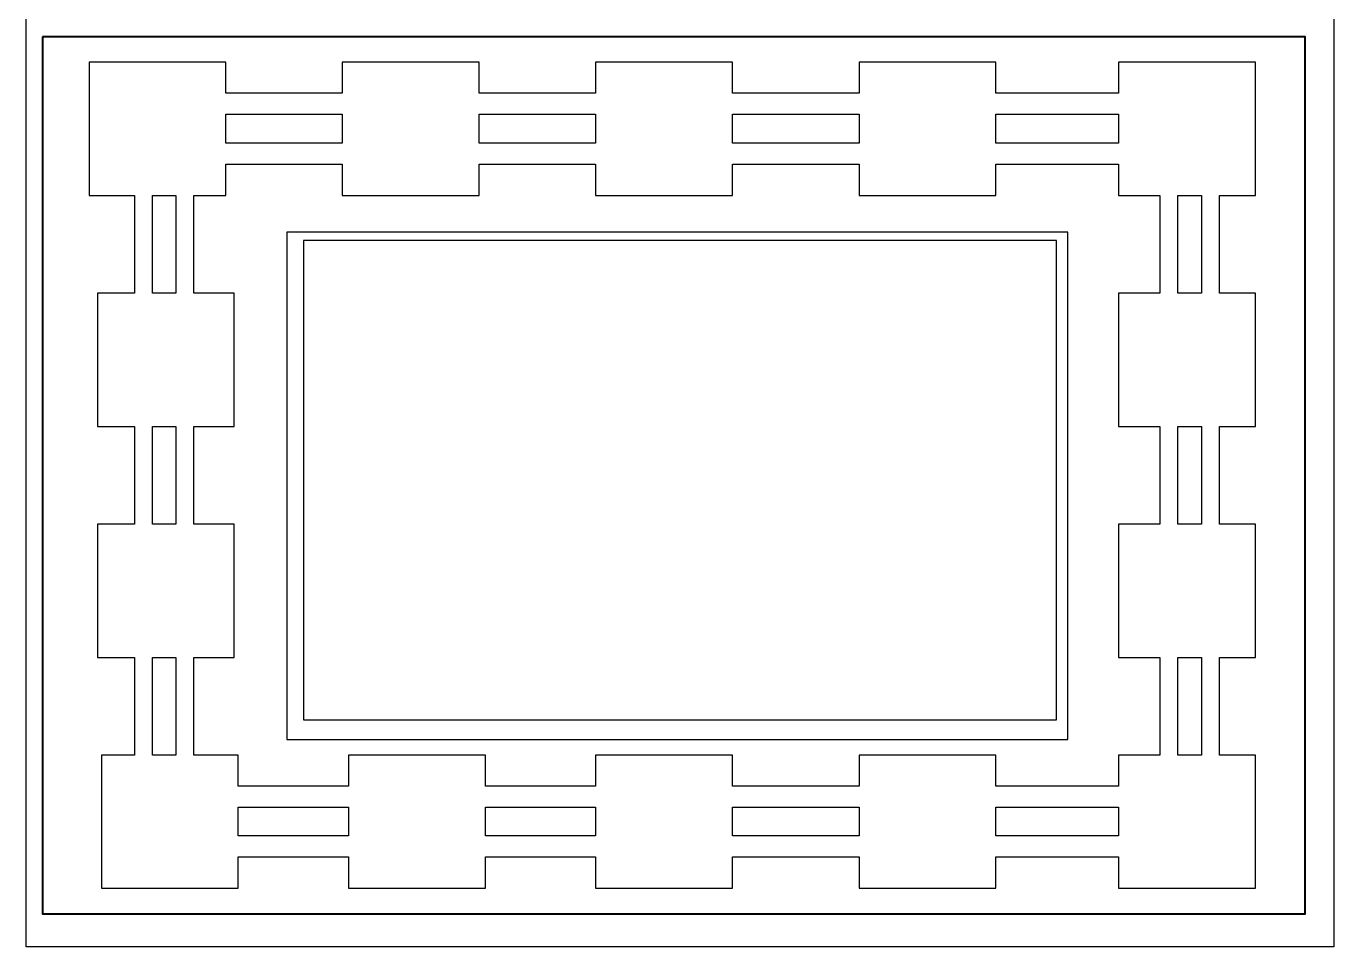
# Model space of a CAD drawing. Header units: centimetres. Extents: x -8.3 to 8.3, y -11.9 to 11.9.
# Drawn here: x -8.33 to 8.33, y -11.94 to -0.19 of the extents above; entities that cross this region are included whole.
import ezdxf

# ---------------------------------------------------------------- set-up
doc = ezdxf.new("R2010")
doc.units = ezdxf.units.CM
doc.header["$MEASUREMENT"] = 0
doc.layers.add('Layer 1', color=7, linetype='Continuous')

msp = doc.modelspace()

# ---------------------------------------------------------------- linework, layer by layer
at = {"layer": 'Layer 1', "color": 143, "lineweight": 25}
for points, knots in [([(-8.33431, 11.93754), (-8.33431, 11.93754), (-8.33431, -0.03072), (-8.33431, -0.03072), (-8.33431, -0.03072), (-8.33431, -0.03072), (-8.33431, -0.09521), (-8.33431, -0.09521), (-8.33431, -0.09521), (-8.33431, -0.09521), (-8.33431, -11.93697), (-8.33431, -11.93697), (-8.33431, -11.93697), (-8.33431, -11.93697), (8.33444, -11.93697), (8.33444, -11.93697), (8.33444, -11.93697), (8.33444, -11.93697), (8.33444, -0.09521), (8.33444, -0.09521), (8.33444, -0.09521), (8.33444, -0.09521), (8.33444, -0.03072), (8.33444, -0.03072), (8.33444, -0.03072), (8.33444, -0.03072), (8.33444, 11.93754), (8.33444, 11.93754), (8.33444, 11.93754), (8.33444, 11.93754), (-8.33431, 11.93754), (-8.33431, 11.93754)], [0, 0, 0, 0, 0.11111111, 0.11111111, 0.11111111, 0.11111111, 0.22222222, 0.22222222, 0.22222222, 0.22222222, 0.33333333, 0.33333333, 0.33333333, 0.33333333, 0.44444444, 0.44444444, 0.44444444, 0.44444444, 0.55555556, 0.55555556, 0.55555556, 0.55555556, 0.66666667, 0.66666667, 0.66666667, 0.66666667, 0.77777778, 0.77777778, 0.77777778, 0.77777778, 1, 1, 1, 1]), ([(-7.53229, -0.65415), (-7.53229, -0.65415), (-5.78852, -0.65415), (-5.78852, -0.65415), (-5.78852, -0.65415), (-5.78852, -0.65415), (-5.78852, -1.04854), (-5.78852, -1.04854), (-5.78852, -1.04854), (-5.78852, -1.04854), (-4.30437, -1.04854), (-4.30437, -1.04854), (-4.30437, -1.04854), (-4.30437, -1.04854), (-4.30437, -0.65415), (-4.30437, -0.65415), (-4.30437, -0.65415), (-4.30437, -0.65415), (-2.5606, -0.65415), (-2.5606, -0.65415), (-2.5606, -0.65415), (-2.5606, -0.65415), (-2.5606, -1.04854), (-2.5606, -1.04854), (-2.5606, -1.04854), (-2.5606, -1.04854), (-1.07645, -1.04854), (-1.07645, -1.04854), (-1.07645, -1.04854), (-1.07645, -1.04854), (-1.07645, -0.65415), (-1.07645, -0.65415), (-1.07645, -0.65415), (-1.07645, -0.65415), (0.66732, -0.65415), (0.66732, -0.65415), (0.66732, -0.65415), (0.66732, -0.65415), (0.66732, -1.04854), (0.66732, -1.04854), (0.66732, -1.04854), (0.66732, -1.04854), (2.28376, -1.04854), (2.28376, -1.04854), (2.28376, -1.04854), (2.28376, -1.04854), (2.28376, -0.65415), (2.28376, -0.65415), (2.28376, -0.65415), (2.28376, -0.65415), (4.02753, -0.65415), (4.02753, -0.65415), (4.02753, -0.65415), (4.02753, -0.65415), (4.02753, -1.04854), (4.02753, -1.04854), (4.02753, -1.04854), (4.02753, -1.04854), (5.59105, -1.04854), (5.59105, -1.04854), (5.59105, -1.04854), (5.59105, -1.04854), (5.59105, -0.65415), (5.59105, -0.65415), (5.59105, -0.65415), (5.59105, -0.65415), (7.33482, -0.65415), (7.33482, -0.65415), (7.33482, -0.65415), (7.33482, -0.65415), (7.33482, -2.35327), (7.33482, -2.35327), (7.33482, -2.35327), (7.33482, -2.35327), (6.87511, -2.35327), (6.87511, -2.35327), (6.87511, -2.35327), (6.87511, -2.35327), (6.87511, -3.59929), (6.87511, -3.59929), (6.87511, -3.59929), (6.87511, -3.59929), (7.33482, -3.59929), (7.33482, -3.59929), (7.33482, -3.59929), (7.33482, -3.59929), (7.33482, -5.29841), (7.33482, -5.29841), (7.33482, -5.29841), (7.33482, -5.29841), (6.87511, -5.29841), (6.87511, -5.29841), (6.87511, -5.29841), (6.87511, -5.29841), (6.87511, -6.54526), (6.87511, -6.54526), (6.87511, -6.54526), (6.87511, -6.54526), (7.33482, -6.54526), (7.33482, -6.54526), (7.33482, -6.54526), (7.33482, -6.54526), (7.33482, -8.24438), (7.33482, -8.24438), (7.33482, -8.24438), (7.33482, -8.24438), (6.87511, -8.24438), (6.87511, -8.24438), (6.87511, -8.24438), (6.87511, -8.24438), (6.87511, -9.49123), (6.87511, -9.49123), (6.87511, -9.49123), (6.87511, -9.49123), (7.33482, -9.49123), (7.33482, -9.49123), (7.33482, -9.49123), (7.33482, -9.49123), (7.33482, -11.19035), (7.33482, -11.19035), (7.33482, -11.19035), (7.33482, -11.19035), (5.59105, -11.19035), (5.59105, -11.19035), (5.59105, -11.19035), (5.59105, -11.19035), (5.59105, -10.78851), (5.59105, -10.78851), (5.59105, -10.78851), (5.59105, -10.78851), (4.02753, -10.78851), (4.02753, -10.78851), (4.02753, -10.78851), (4.02753, -10.78851), (4.02753, -11.19035), (4.02753, -11.19035), (4.02753, -11.19035), (4.02753, -11.19035), (2.28376, -11.19035), (2.28376, -11.19035), (2.28376, -11.19035), (2.28376, -11.19035), (2.28376, -10.78851), (2.28376, -10.78851), (2.28376, -10.78851), (2.28376, -10.78851), (0.66732, -10.78851), (0.66732, -10.78851), (0.66732, -10.78851), (0.66732, -10.78851), (0.66732, -11.19035), (0.66732, -11.19035), (0.66732, -11.19035), (0.66732, -11.19035), (-1.07645, -11.19035), (-1.07645, -11.19035), (-1.07645, -11.19035), (-1.07645, -11.19035), (-1.07645, -10.78851), (-1.07645, -10.78851), (-1.07645, -10.78851), (-1.07645, -10.78851), (-2.48122, -10.78851), (-2.48122, -10.78851), (-2.48122, -10.78851), (-2.48122, -10.78851), (-2.48122, -11.19035), (-2.48122, -11.19035), (-2.48122, -11.19035), (-2.48122, -11.19035), (-4.22499, -11.19035), (-4.22499, -11.19035), (-4.22499, -11.19035), (-4.22499, -11.19035), (-4.22499, -10.78851), (-4.22499, -10.78851), (-4.22499, -10.78851), (-4.22499, -10.78851), (-5.62976, -10.78851), (-5.62976, -10.78851), (-5.62976, -10.78851), (-5.62976, -10.78851), (-5.62976, -11.19035), (-5.62976, -11.19035), (-5.62976, -11.19035), (-5.62976, -11.19035), (-7.37353, -11.19035), (-7.37353, -11.19035), (-7.37353, -11.19035), (-7.37353, -11.19035), (-7.37353, -9.49123), (-7.37353, -9.49123), (-7.37353, -9.49123), (-7.37353, -9.49123), (-6.9535, -9.49123), (-6.9535, -9.49123), (-6.9535, -9.49123), (-6.9535, -9.49123), (-6.9535, -8.24438), (-6.9535, -8.24438), (-6.9535, -8.24438), (-6.9535, -8.24438), (-7.42644, -8.24438), (-7.42644, -8.24438), (-7.42644, -8.24438), (-7.42644, -8.24438), (-7.42644, -6.54526), (-7.42644, -6.54526), (-7.42644, -6.54526), (-7.42644, -6.54526), (-6.9535, -6.54526), (-6.9535, -6.54526), (-6.9535, -6.54526), (-6.9535, -6.54526), (-6.9535, -5.29841), (-6.9535, -5.29841), (-6.9535, -5.29841), (-6.9535, -5.29841), (-7.42644, -5.29841), (-7.42644, -5.29841), (-7.42644, -5.29841), (-7.42644, -5.29841), (-7.42644, -3.59929), (-7.42644, -3.59929), (-7.42644, -3.59929), (-7.42644, -3.59929), (-6.9535, -3.59929), (-6.9535, -3.59929), (-6.9535, -3.59929), (-6.9535, -3.59929), (-6.9535, -2.35327), (-6.9535, -2.35327), (-6.9535, -2.35327), (-6.9535, -2.35327), (-7.53228, -2.35327), (-7.53228, -2.35327), (-7.53228, -2.35327), (-7.53228, -2.35327), (-7.53228, -0.65415), (-7.53228, -0.65415), (-7.53228, -0.65415), (-7.53228, -0.65415), (-7.53229, -0.65415), (-7.53229, -0.65415)], [0, 0, 0, 0, 0.01612903, 0.01612903, 0.01612903, 0.01612903, 0.03225806, 0.03225806, 0.03225806, 0.03225806, 0.0483871, 0.0483871, 0.0483871, 0.0483871, 0.06451613, 0.06451613, 0.06451613, 0.06451613, 0.08064516, 0.08064516, 0.08064516, 0.08064516, 0.09677419, 0.09677419, 0.09677419, 0.09677419, 0.11290323, 0.11290323, 0.11290323, 0.11290323, 0.12903226, 0.12903226, 0.12903226, 0.12903226, 0.14516129, 0.14516129, 0.14516129, 0.14516129, 0.16129032, 0.16129032, 0.16129032, 0.16129032, 0.17741935, 0.17741935, 0.17741935, 0.17741935, 0.19354839, 0.19354839, 0.19354839, 0.19354839, 0.20967742, 0.20967742, 0.20967742, 0.20967742, 0.22580645, 0.22580645, 0.22580645, 0.22580645, 0.24193548, 0.24193548, 0.24193548, 0.24193548, 0.25806452, 0.25806452, 0.25806452, 0.25806452, 0.27419355, 0.27419355, 0.27419355, 0.27419355, 0.29032258, 0.29032258, 0.29032258, 0.29032258, 0.30645161, 0.30645161, 0.30645161, 0.30645161, 0.32258065, 0.32258065, 0.32258065, 0.32258065, 0.33870968, 0.33870968, 0.33870968, 0.33870968, 0.35483871, 0.35483871, 0.35483871, 0.35483871, 0.37096774, 0.37096774, 0.37096774, 0.37096774, 0.38709677, 0.38709677, 0.38709677, 0.38709677, 0.40322581, 0.40322581, 0.40322581, 0.40322581, 0.41935484, 0.41935484, 0.41935484, 0.41935484, 0.43548387, 0.43548387, 0.43548387, 0.43548387, 0.4516129, 0.4516129, 0.4516129, 0.4516129, 0.46774194, 0.46774194, 0.46774194, 0.46774194, 0.48387097, 0.48387097, 0.48387097, 0.48387097, 0.5, 0.5, 0.5, 0.5, 0.51612903, 0.51612903, 0.51612903, 0.51612903, 0.53225806, 0.53225806, 0.53225806, 0.53225806, 0.5483871, 0.5483871, 0.5483871, 0.5483871, 0.56451613, 0.56451613, 0.56451613, 0.56451613, 0.58064516, 0.58064516, 0.58064516, 0.58064516, 0.59677419, 0.59677419, 0.59677419, 0.59677419, 0.61290323, 0.61290323, 0.61290323, 0.61290323, 0.62903226, 0.62903226, 0.62903226, 0.62903226, 0.64516129, 0.64516129, 0.64516129, 0.64516129, 0.66129032, 0.66129032, 0.66129032, 0.66129032, 0.67741935, 0.67741935, 0.67741935, 0.67741935, 0.69354839, 0.69354839, 0.69354839, 0.69354839, 0.70967742, 0.70967742, 0.70967742, 0.70967742, 0.72580645, 0.72580645, 0.72580645, 0.72580645, 0.74193548, 0.74193548, 0.74193548, 0.74193548, 0.75806452, 0.75806452, 0.75806452, 0.75806452, 0.77419355, 0.77419355, 0.77419355, 0.77419355, 0.79032258, 0.79032258, 0.79032258, 0.79032258, 0.80645161, 0.80645161, 0.80645161, 0.80645161, 0.82258065, 0.82258065, 0.82258065, 0.82258065, 0.83870968, 0.83870968, 0.83870968, 0.83870968, 0.85483871, 0.85483871, 0.85483871, 0.85483871, 0.87096774, 0.87096774, 0.87096774, 0.87096774, 0.88709677, 0.88709677, 0.88709677, 0.88709677, 0.90322581, 0.90322581, 0.90322581, 0.90322581, 0.91935484, 0.91935484, 0.91935484, 0.91935484, 0.93548387, 0.93548387, 0.93548387, 0.93548387, 0.9516129, 0.9516129, 0.9516129, 0.9516129, 0.96774194, 0.96774194, 0.96774194, 0.96774194, 1, 1, 1, 1]), ([(-5.78852, -1.31643), (-5.78852, -1.31643), (-5.78852, -1.68354), (-5.78852, -1.68354), (-5.78852, -1.68354), (-5.78852, -1.68354), (-4.30437, -1.68354), (-4.30437, -1.68354), (-4.30437, -1.68354), (-4.30437, -1.68354), (-4.30437, -1.31643), (-4.30437, -1.31643), (-4.30437, -1.31643), (-4.30437, -1.31643), (-5.78852, -1.31643), (-5.78852, -1.31643)], [0, 0, 0, 0, 0.2, 0.2, 0.2, 0.2, 0.4, 0.4, 0.4, 0.4, 0.6, 0.6, 0.6, 0.6, 1, 1, 1, 1]), ([(-2.5606, -1.31643), (-2.5606, -1.31643), (-2.5606, -1.68354), (-2.5606, -1.68354), (-2.5606, -1.68354), (-2.5606, -1.68354), (-1.07645, -1.68354), (-1.07645, -1.68354), (-1.07645, -1.68354), (-1.07645, -1.68354), (-1.07645, -1.31643), (-1.07645, -1.31643), (-1.07645, -1.31643), (-1.07645, -1.31643), (-2.5606, -1.31643), (-2.5606, -1.31643)], [0, 0, 0, 0, 0.2, 0.2, 0.2, 0.2, 0.4, 0.4, 0.4, 0.4, 0.6, 0.6, 0.6, 0.6, 1, 1, 1, 1]), ([(0.66731, -1.31643), (0.66731, -1.31643), (0.66731, -1.68354), (0.66731, -1.68354), (0.66731, -1.68354), (0.66731, -1.68354), (2.28375, -1.68354), (2.28375, -1.68354), (2.28375, -1.68354), (2.28375, -1.68354), (2.28375, -1.31643), (2.28375, -1.31643), (2.28375, -1.31643), (2.28375, -1.31643), (0.66731, -1.31643), (0.66731, -1.31643)], [0, 0, 0, 0, 0.2, 0.2, 0.2, 0.2, 0.4, 0.4, 0.4, 0.4, 0.6, 0.6, 0.6, 0.6, 1, 1, 1, 1]), ([(4.02752, -1.31643), (4.02752, -1.31643), (4.02752, -1.68354), (4.02752, -1.68354), (4.02752, -1.68354), (4.02752, -1.68354), (5.59104, -1.68354), (5.59104, -1.68354), (5.59104, -1.68354), (5.59104, -1.68354), (5.59104, -1.31643), (5.59104, -1.31643), (5.59104, -1.31643), (5.59104, -1.31643), (4.02752, -1.31643), (4.02752, -1.31643)], [0, 0, 0, 0, 0.2, 0.2, 0.2, 0.2, 0.4, 0.4, 0.4, 0.4, 0.6, 0.6, 0.6, 0.6, 1, 1, 1, 1]), ([(-5.78852, -1.95143), (-5.78852, -1.95143), (-5.78852, -2.35327), (-5.78852, -2.35327), (-5.78852, -2.35327), (-5.78852, -2.35327), (-6.19532, -2.35327), (-6.19532, -2.35327), (-6.19532, -2.35327), (-6.19532, -2.35327), (-6.19532, -3.59929), (-6.19532, -3.59929), (-6.19532, -3.59929), (-6.19532, -3.59929), (-5.68269, -3.59929), (-5.68269, -3.59929), (-5.68269, -3.59929), (-5.68269, -3.59929), (-5.68269, -5.29841), (-5.68269, -5.29841), (-5.68269, -5.29841), (-5.68269, -5.29841), (-6.19532, -5.29841), (-6.19532, -5.29841), (-6.19532, -5.29841), (-6.19532, -5.29841), (-6.19532, -6.54526), (-6.19532, -6.54526), (-6.19532, -6.54526), (-6.19532, -6.54526), (-5.68269, -6.54526), (-5.68269, -6.54526), (-5.68269, -6.54526), (-5.68269, -6.54526), (-5.68269, -8.24438), (-5.68269, -8.24438), (-5.68269, -8.24438), (-5.68269, -8.24438), (-6.19532, -8.24438), (-6.19532, -8.24438), (-6.19532, -8.24438), (-6.19532, -8.24438), (-6.19532, -9.49123), (-6.19532, -9.49123), (-6.19532, -9.49123), (-6.19532, -9.49123), (-5.62977, -9.49123), (-5.62977, -9.49123), (-5.62977, -9.49123), (-5.62977, -9.49123), (-5.62977, -9.88562), (-5.62977, -9.88562), (-5.62977, -9.88562), (-5.62977, -9.88562), (-4.225, -9.88562), (-4.225, -9.88562), (-4.225, -9.88562), (-4.225, -9.88562), (-4.225, -9.49123), (-4.225, -9.49123), (-4.225, -9.49123), (-4.225, -9.49123), (-2.48123, -9.49123), (-2.48123, -9.49123), (-2.48123, -9.49123), (-2.48123, -9.49123), (-2.48123, -9.88562), (-2.48123, -9.88562), (-2.48123, -9.88562), (-2.48123, -9.88562), (-1.07646, -9.88562), (-1.07646, -9.88562), (-1.07646, -9.88562), (-1.07646, -9.88562), (-1.07646, -9.49123), (-1.07646, -9.49123), (-1.07646, -9.49123), (-1.07646, -9.49123), (0.66731, -9.49123), (0.66731, -9.49123), (0.66731, -9.49123), (0.66731, -9.49123), (0.66731, -9.88562), (0.66731, -9.88562), (0.66731, -9.88562), (0.66731, -9.88562), (2.28375, -9.88562), (2.28375, -9.88562), (2.28375, -9.88562), (2.28375, -9.88562), (2.28375, -9.49123), (2.28375, -9.49123), (2.28375, -9.49123), (2.28375, -9.49123), (4.02752, -9.49123), (4.02752, -9.49123), (4.02752, -9.49123), (4.02752, -9.49123), (4.02752, -9.88562), (4.02752, -9.88562), (4.02752, -9.88562), (4.02752, -9.88562), (5.59104, -9.88562), (5.59104, -9.88562), (5.59104, -9.88562), (5.59104, -9.88562), (5.59104, -9.49123), (5.59104, -9.49123), (5.59104, -9.49123), (5.59104, -9.49123), (6.1169, -9.49123), (6.1169, -9.49123), (6.1169, -9.49123), (6.1169, -9.49123), (6.1169, -8.24438), (6.1169, -8.24438), (6.1169, -8.24438), (6.1169, -8.24438), (5.59104, -8.24438), (5.59104, -8.24438), (5.59104, -8.24438), (5.59104, -8.24438), (5.59104, -6.54526), (5.59104, -6.54526), (5.59104, -6.54526), (5.59104, -6.54526), (6.1169, -6.54526), (6.1169, -6.54526), (6.1169, -6.54526), (6.1169, -6.54526), (6.1169, -5.29841), (6.1169, -5.29841), (6.1169, -5.29841), (6.1169, -5.29841), (5.59104, -5.29841), (5.59104, -5.29841), (5.59104, -5.29841), (5.59104, -5.29841), (5.59104, -3.59929), (5.59104, -3.59929), (5.59104, -3.59929), (5.59104, -3.59929), (6.1169, -3.59929), (6.1169, -3.59929), (6.1169, -3.59929), (6.1169, -3.59929), (6.1169, -2.35327), (6.1169, -2.35327), (6.1169, -2.35327), (6.1169, -2.35327), (5.59104, -2.35327), (5.59104, -2.35327), (5.59104, -2.35327), (5.59104, -2.35327), (5.59104, -1.95143), (5.59104, -1.95143), (5.59104, -1.95143), (5.59104, -1.95143), (4.02752, -1.95143), (4.02752, -1.95143), (4.02752, -1.95143), (4.02752, -1.95143), (4.02752, -2.35327), (4.02752, -2.35327), (4.02752, -2.35327), (4.02752, -2.35327), (2.28375, -2.35327), (2.28375, -2.35327), (2.28375, -2.35327), (2.28375, -2.35327), (2.28375, -1.95143), (2.28375, -1.95143), (2.28375, -1.95143), (2.28375, -1.95143), (0.66731, -1.95143), (0.66731, -1.95143), (0.66731, -1.95143), (0.66731, -1.95143), (0.66731, -2.35327), (0.66731, -2.35327), (0.66731, -2.35327), (0.66731, -2.35327), (-1.07646, -2.35327), (-1.07646, -2.35327), (-1.07646, -2.35327), (-1.07646, -2.35327), (-1.07646, -1.95143), (-1.07646, -1.95143), (-1.07646, -1.95143), (-1.07646, -1.95143), (-2.56061, -1.95143), (-2.56061, -1.95143), (-2.56061, -1.95143), (-2.56061, -1.95143), (-2.56061, -2.35327), (-2.56061, -2.35327), (-2.56061, -2.35327), (-2.56061, -2.35327), (-4.30438, -2.35327), (-4.30438, -2.35327), (-4.30438, -2.35327), (-4.30438, -2.35327), (-4.30438, -1.95143), (-4.30438, -1.95143), (-4.30438, -1.95143), (-4.30438, -1.95143), (-5.78853, -1.95143), (-5.78853, -1.95143), (-5.78853, -1.95143), (-5.78853, -1.95143), (-5.78852, -1.95143), (-5.78852, -1.95143)], [0, 0, 0, 0, 0.01851852, 0.01851852, 0.01851852, 0.01851852, 0.03703704, 0.03703704, 0.03703704, 0.03703704, 0.05555556, 0.05555556, 0.05555556, 0.05555556, 0.07407407, 0.07407407, 0.07407407, 0.07407407, 0.09259259, 0.09259259, 0.09259259, 0.09259259, 0.11111111, 0.11111111, 0.11111111, 0.11111111, 0.12962963, 0.12962963, 0.12962963, 0.12962963, 0.14814815, 0.14814815, 0.14814815, 0.14814815, 0.16666667, 0.16666667, 0.16666667, 0.16666667, 0.18518519, 0.18518519, 0.18518519, 0.18518519, 0.2037037, 0.2037037, 0.2037037, 0.2037037, 0.22222222, 0.22222222, 0.22222222, 0.22222222, 0.24074074, 0.24074074, 0.24074074, 0.24074074, 0.25925926, 0.25925926, 0.25925926, 0.25925926, 0.27777778, 0.27777778, 0.27777778, 0.27777778, 0.2962963, 0.2962963, 0.2962963, 0.2962963, 0.31481481, 0.31481481, 0.31481481, 0.31481481, 0.33333333, 0.33333333, 0.33333333, 0.33333333, 0.35185185, 0.35185185, 0.35185185, 0.35185185, 0.37037037, 0.37037037, 0.37037037, 0.37037037, 0.38888889, 0.38888889, 0.38888889, 0.38888889, 0.40740741, 0.40740741, 0.40740741, 0.40740741, 0.42592593, 0.42592593, 0.42592593, 0.42592593, 0.44444444, 0.44444444, 0.44444444, 0.44444444, 0.46296296, 0.46296296, 0.46296296, 0.46296296, 0.48148148, 0.48148148, 0.48148148, 0.48148148, 0.5, 0.5, 0.5, 0.5, 0.51851852, 0.51851852, 0.51851852, 0.51851852, 0.53703704, 0.53703704, 0.53703704, 0.53703704, 0.55555556, 0.55555556, 0.55555556, 0.55555556, 0.57407407, 0.57407407, 0.57407407, 0.57407407, 0.59259259, 0.59259259, 0.59259259, 0.59259259, 0.61111111, 0.61111111, 0.61111111, 0.61111111, 0.62962963, 0.62962963, 0.62962963, 0.62962963, 0.64814815, 0.64814815, 0.64814815, 0.64814815, 0.66666667, 0.66666667, 0.66666667, 0.66666667, 0.68518519, 0.68518519, 0.68518519, 0.68518519, 0.7037037, 0.7037037, 0.7037037, 0.7037037, 0.72222222, 0.72222222, 0.72222222, 0.72222222, 0.74074074, 0.74074074, 0.74074074, 0.74074074, 0.75925926, 0.75925926, 0.75925926, 0.75925926, 0.77777778, 0.77777778, 0.77777778, 0.77777778, 0.7962963, 0.7962963, 0.7962963, 0.7962963, 0.81481481, 0.81481481, 0.81481481, 0.81481481, 0.83333333, 0.83333333, 0.83333333, 0.83333333, 0.85185185, 0.85185185, 0.85185185, 0.85185185, 0.87037037, 0.87037037, 0.87037037, 0.87037037, 0.88888889, 0.88888889, 0.88888889, 0.88888889, 0.90740741, 0.90740741, 0.90740741, 0.90740741, 0.92592593, 0.92592593, 0.92592593, 0.92592593, 0.94444444, 0.94444444, 0.94444444, 0.94444444, 0.96296296, 0.96296296, 0.96296296, 0.96296296, 1, 1, 1, 1]), ([(-6.72448, -2.35327), (-6.72448, -2.35327), (-6.72448, -3.59929), (-6.72448, -3.59929), (-6.72448, -3.59929), (-6.72448, -3.59929), (-6.42434, -3.59929), (-6.42434, -3.59929), (-6.42434, -3.59929), (-6.42434, -3.59929), (-6.42434, -2.35327), (-6.42434, -2.35327), (-6.42434, -2.35327), (-6.42434, -2.35327), (-6.72448, -2.35327), (-6.72448, -2.35327)], [0, 0, 0, 0, 0.2, 0.2, 0.2, 0.2, 0.4, 0.4, 0.4, 0.4, 0.6, 0.6, 0.6, 0.6, 1, 1, 1, 1]), ([(6.34593, -2.35327), (6.34593, -2.35327), (6.34593, -3.59929), (6.34593, -3.59929), (6.34593, -3.59929), (6.34593, -3.59929), (6.64607, -3.59929), (6.64607, -3.59929), (6.64607, -3.59929), (6.64607, -3.59929), (6.64607, -2.35327), (6.64607, -2.35327), (6.64607, -2.35327), (6.64607, -2.35327), (6.34593, -2.35327), (6.34593, -2.35327)], [0, 0, 0, 0, 0.2, 0.2, 0.2, 0.2, 0.4, 0.4, 0.4, 0.4, 0.6, 0.6, 0.6, 0.6, 1, 1, 1, 1]), ([(-4.79881, -2.92543), (-4.79881, -2.92543), (4.79895, -2.92543), (4.79895, -2.92543), (4.79895, -2.92543), (4.79895, -2.92543), (4.79895, -9.04144), (4.79895, -9.04144), (4.79895, -9.04144), (4.79895, -9.04144), (-4.79881, -9.04144), (-4.79881, -9.04144), (-4.79881, -9.04144), (-4.79881, -9.04144), (-4.79881, -2.92543), (-4.79881, -2.92543)], [0, 0, 0, 0, 0.2, 0.2, 0.2, 0.2, 0.4, 0.4, 0.4, 0.4, 0.6, 0.6, 0.6, 0.6, 1, 1, 1, 1]), ([(-6.72448, -5.29841), (-6.72448, -5.29841), (-6.72448, -6.54526), (-6.72448, -6.54526), (-6.72448, -6.54526), (-6.72448, -6.54526), (-6.42434, -6.54526), (-6.42434, -6.54526), (-6.42434, -6.54526), (-6.42434, -6.54526), (-6.42434, -5.29841), (-6.42434, -5.29841), (-6.42434, -5.29841), (-6.42434, -5.29841), (-6.72448, -5.29841), (-6.72448, -5.29841)], [0, 0, 0, 0, 0.2, 0.2, 0.2, 0.2, 0.4, 0.4, 0.4, 0.4, 0.6, 0.6, 0.6, 0.6, 1, 1, 1, 1]), ([(6.34593, -5.29841), (6.34593, -5.29841), (6.34593, -6.54526), (6.34593, -6.54526), (6.34593, -6.54526), (6.34593, -6.54526), (6.64607, -6.54526), (6.64607, -6.54526), (6.64607, -6.54526), (6.64607, -6.54526), (6.64607, -5.29841), (6.64607, -5.29841), (6.64607, -5.29841), (6.64607, -5.29841), (6.34593, -5.29841), (6.34593, -5.29841)], [0, 0, 0, 0, 0.2, 0.2, 0.2, 0.2, 0.4, 0.4, 0.4, 0.4, 0.6, 0.6, 0.6, 0.6, 1, 1, 1, 1]), ([(-6.72448, -8.24438), (-6.72448, -8.24438), (-6.72448, -9.49123), (-6.72448, -9.49123), (-6.72448, -9.49123), (-6.72448, -9.49123), (-6.42434, -9.49123), (-6.42434, -9.49123), (-6.42434, -9.49123), (-6.42434, -9.49123), (-6.42434, -8.24438), (-6.42434, -8.24438), (-6.42434, -8.24438), (-6.42434, -8.24438), (-6.72448, -8.24438), (-6.72448, -8.24438)], [0, 0, 0, 0, 0.2, 0.2, 0.2, 0.2, 0.4, 0.4, 0.4, 0.4, 0.6, 0.6, 0.6, 0.6, 1, 1, 1, 1]), ([(6.34593, -8.24438), (6.34593, -8.24438), (6.34593, -9.49123), (6.34593, -9.49123), (6.34593, -9.49123), (6.34593, -9.49123), (6.64607, -9.49123), (6.64607, -9.49123), (6.64607, -9.49123), (6.64607, -9.49123), (6.64607, -8.24438), (6.64607, -8.24438), (6.64607, -8.24438), (6.64607, -8.24438), (6.34593, -8.24438), (6.34593, -8.24438)], [0, 0, 0, 0, 0.2, 0.2, 0.2, 0.2, 0.4, 0.4, 0.4, 0.4, 0.6, 0.6, 0.6, 0.6, 1, 1, 1, 1]), ([(-5.62977, -10.15352), (-5.62977, -10.15352), (-5.62977, -10.52063), (-5.62977, -10.52063), (-5.62977, -10.52063), (-5.62977, -10.52063), (-4.225, -10.52063), (-4.225, -10.52063), (-4.225, -10.52063), (-4.225, -10.52063), (-4.225, -10.15352), (-4.225, -10.15352), (-4.225, -10.15352), (-4.225, -10.15352), (-5.62977, -10.15352), (-5.62977, -10.15352)], [0, 0, 0, 0, 0.2, 0.2, 0.2, 0.2, 0.4, 0.4, 0.4, 0.4, 0.6, 0.6, 0.6, 0.6, 1, 1, 1, 1]), ([(-2.48123, -10.15352), (-2.48123, -10.15352), (-2.48123, -10.52063), (-2.48123, -10.52063), (-2.48123, -10.52063), (-2.48123, -10.52063), (-1.07646, -10.52063), (-1.07646, -10.52063), (-1.07646, -10.52063), (-1.07646, -10.52063), (-1.07646, -10.15352), (-1.07646, -10.15352), (-1.07646, -10.15352), (-1.07646, -10.15352), (-2.48123, -10.15352), (-2.48123, -10.15352)], [0, 0, 0, 0, 0.2, 0.2, 0.2, 0.2, 0.4, 0.4, 0.4, 0.4, 0.6, 0.6, 0.6, 0.6, 1, 1, 1, 1]), ([(0.66731, -10.15352), (0.66731, -10.15352), (0.66731, -10.52063), (0.66731, -10.52063), (0.66731, -10.52063), (0.66731, -10.52063), (2.28375, -10.52063), (2.28375, -10.52063), (2.28375, -10.52063), (2.28375, -10.52063), (2.28375, -10.15352), (2.28375, -10.15352), (2.28375, -10.15352), (2.28375, -10.15352), (0.66731, -10.15352), (0.66731, -10.15352)], [0, 0, 0, 0, 0.2, 0.2, 0.2, 0.2, 0.4, 0.4, 0.4, 0.4, 0.6, 0.6, 0.6, 0.6, 1, 1, 1, 1]), ([(4.02752, -10.15352), (4.02752, -10.15352), (4.02752, -10.52063), (4.02752, -10.52063), (4.02752, -10.52063), (4.02752, -10.52063), (5.59104, -10.52063), (5.59104, -10.52063), (5.59104, -10.52063), (5.59104, -10.52063), (5.59104, -10.15352), (5.59104, -10.15352), (5.59104, -10.15352), (5.59104, -10.15352), (4.02752, -10.15352), (4.02752, -10.15352)], [0, 0, 0, 0, 0.2, 0.2, 0.2, 0.2, 0.4, 0.4, 0.4, 0.4, 0.6, 0.6, 0.6, 0.6, 1, 1, 1, 1])]:
    msp.add_open_spline(points, degree=3, knots=knots, dxfattribs=at)
at = {"layer": 'Layer 1', "color": 254, "lineweight": 40}
msp.add_open_spline([(-8.12723, -0.32824), (-8.12723, -0.32824), (7.96997, -0.32824), (7.96997, -0.32824), (7.96997, -0.32824), (7.96997, -0.32824), (7.96997, -11.51506), (7.96997, -11.51506), (7.96997, -11.51506), (7.96997, -11.51506), (-8.12723, -11.51506), (-8.12723, -11.51506), (-8.12723, -11.51506), (-8.12723, -11.51506), (-8.12723, -0.32824), (-8.12723, -0.32824)], degree=3, knots=[0, 0, 0, 0, 0.2, 0.2, 0.2, 0.2, 0.4, 0.4, 0.4, 0.4, 0.6, 0.6, 0.6, 0.6, 1, 1, 1, 1], dxfattribs=at)
at = {"layer": 'Layer 1', "color": 147, "lineweight": 25}
msp.add_open_spline([(-5.01133, -2.81919), (-5.01133, -2.81919), (4.94335, -2.81919), (4.94335, -2.81919), (4.94335, -2.81919), (4.94335, -2.81919), (4.94335, -9.29196), (4.94335, -9.29196), (4.94335, -9.29196), (4.94335, -9.29196), (-5.01133, -9.29196), (-5.01133, -9.29196), (-5.01133, -9.29196), (-5.01133, -9.29196), (-5.01133, -2.81919), (-5.01133, -2.81919)], degree=3, knots=[0, 0, 0, 0, 0.2, 0.2, 0.2, 0.2, 0.4, 0.4, 0.4, 0.4, 0.6, 0.6, 0.6, 0.6, 1, 1, 1, 1], dxfattribs=at)

doc.saveas('drawing.dxf')
